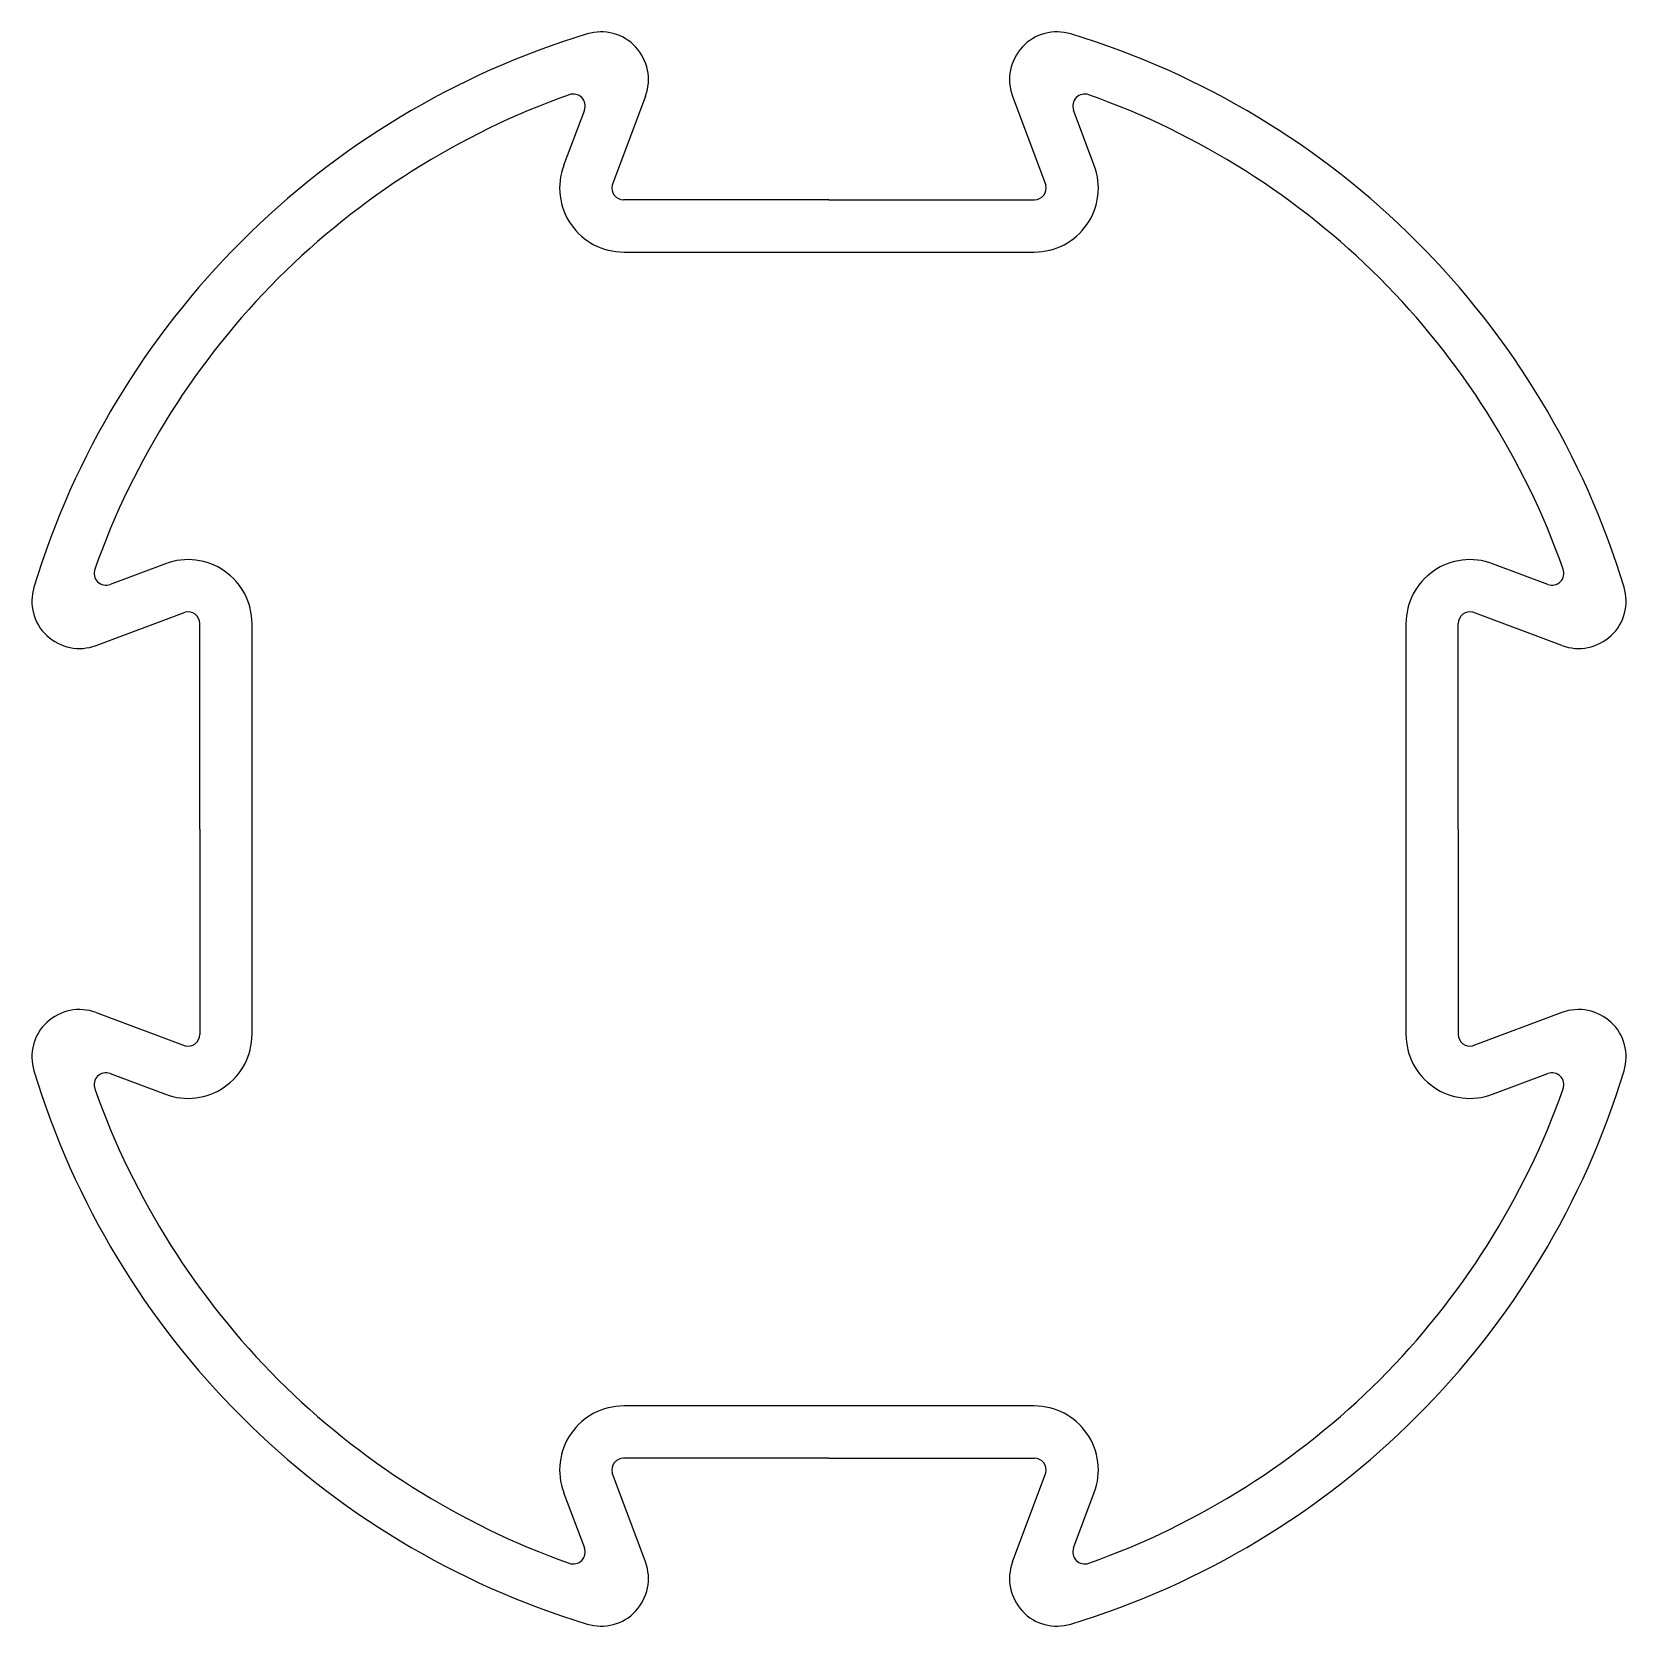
# Model space of a CAD drawing. Extents: x 2504.7 to 2571.9, y 1011 to 1078.1.
import ezdxf

# ---------------------------------------------------------------- set-up
doc = ezdxf.new("R2010")
doc.units = 0
doc.layers.get('0').update_dxf_attribs({"linetype": 'CONTINUOUS'})

msp = doc.modelspace()

# ---------------------------------------------------------------- linework, layer by layer
for p, q in [((2530.58, 1075.438), (2529.174, 1071.687)), ((2546.04, 1075.438), (2547.446, 1071.687)), ((2528.008, 1074.844), (2527.135, 1072.515)), ((2549.485, 1072.515), (2548.612, 1074.844)), ((2538.31, 1071.068), (2529.66, 1071.068)), ((2538.31, 1071.068), (2546.96, 1071.068)), ((2529.664, 1068.868), (2546.956, 1068.868)), ((2510.363, 1055.743), (2508.034, 1054.87)), ((2568.586, 1054.87), (2566.257, 1055.743)), ((2507.44, 1052.299), (2511.191, 1053.704)), ((2569.18, 1052.299), (2565.429, 1053.704)), ((2511.81, 1044.568), (2511.81, 1053.218)), ((2514.01, 1035.922), (2514.01, 1053.214)), ((2562.61, 1053.214), (2562.61, 1035.922)), ((2564.81, 1044.568), (2564.81, 1053.218)), ((2511.81, 1044.568), (2511.81, 1035.918)), ((2564.81, 1044.568), (2564.81, 1035.918)), ((2507.44, 1036.838), (2511.191, 1035.433)), ((2569.18, 1036.838), (2565.429, 1035.433)), ((2508.034, 1034.266), (2510.363, 1033.394)), ((2566.257, 1033.394), (2568.586, 1034.266)), ((2546.956, 1020.268), (2529.664, 1020.268)), ((2538.31, 1018.068), (2529.66, 1018.068)), ((2538.31, 1018.068), (2546.96, 1018.068)), ((2530.58, 1013.698), (2529.174, 1017.449)), ((2546.04, 1013.698), (2547.446, 1017.449)), ((2527.135, 1016.621), (2528.008, 1014.292)), ((2548.612, 1014.292), (2549.485, 1016.621))]:
    msp.add_line(p, q)
for centre, radius, start, end in [((2538.31, 1044.568), 35, 106.91817, 163.08183), ((2528.707, 1076.14), 2, 339.46202, 106.91817), ((2547.913, 1076.14), 2, 73.08183, 200.53798), ((2538.31, 1044.568), 35, 16.91817, 73.08183), ((2538.31, 1044.568), 32.8, 109.47833, 160.52167), ((2527.54, 1075.02), 0.5, 339.46202, 109.47833), ((2549.081, 1075.02), 0.5, 70.52167, 200.53798), ((2538.31, 1044.568), 32.8, 19.47833, 70.52167), ((2529.664, 1071.568), 2.7, 159.46202, 270), ((2546.956, 1071.568), 2.7, 270, 20.53798), ((2529.66, 1071.568), 0.5, 166.228, 270), ((2546.96, 1071.568), 0.5, 270, 13.772), ((2507.859, 1055.339), 0.5, 160.52167, 290.53798), ((2511.31, 1053.214), 2.7, 0, 110.53798), ((2565.31, 1053.214), 2.7, 69.46202, 180), ((2568.761, 1055.339), 0.5, 249.46202, 19.47833), ((2506.738, 1054.171), 2, 163.08183, 290.53798), ((2569.882, 1054.171), 2, 249.46202, 16.91817), ((2511.31, 1053.218), 0.5, 0, 103.772), ((2565.31, 1053.218), 0.5, 76.228, 180), ((2506.738, 1034.965), 2, 69.46202, 196.91817), ((2569.882, 1034.965), 2, 343.08183, 110.53798), ((2511.31, 1035.922), 2.7, 249.46202, 0), ((2511.31, 1035.918), 0.5, 256.228, 360), ((2565.31, 1035.922), 2.7, 180, 290.53798), ((2565.31, 1035.918), 0.5, 180, 283.772), ((2538.31, 1044.568), 35, 196.91817, 253.08183), ((2507.859, 1033.798), 0.5, 69.46202, 199.47833), ((2538.31, 1044.568), 35, 286.91817, 343.08183), ((2568.761, 1033.798), 0.5, 340.52167, 110.53798), ((2538.31, 1044.568), 32.8, 199.47833, 250.52167), ((2538.31, 1044.568), 32.8, 289.47833, 340.52167), ((2529.664, 1017.568), 2.7, 90, 200.53798), ((2546.956, 1017.568), 2.7, 339.46202, 90), ((2529.66, 1017.568), 0.5, 90, 193.772), ((2546.96, 1017.568), 0.5, 346.228, 90), ((2527.54, 1014.117), 0.5, 250.52167, 20.53798), ((2549.081, 1014.117), 0.5, 159.46202, 289.47833), ((2528.707, 1012.996), 2, 253.08183, 20.53798), ((2547.913, 1012.996), 2, 159.46202, 286.91817)]:
    msp.add_arc(centre, radius, start, end)

doc.saveas('drawing.dxf')
